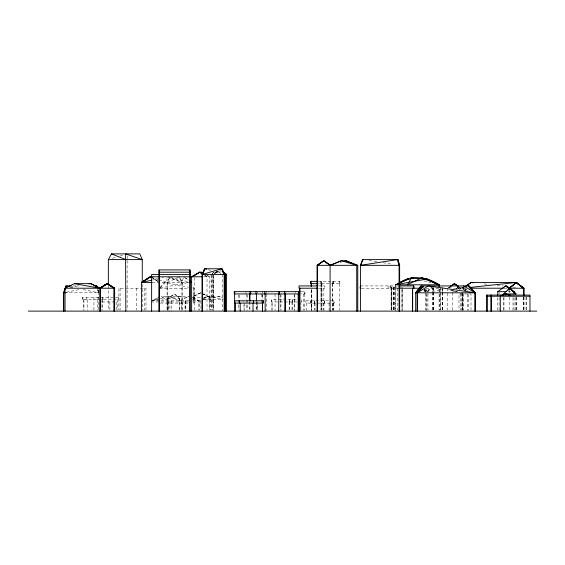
<?xml version="1.0" encoding="UTF-8"?>
<svg xmlns="http://www.w3.org/2000/svg" width="565" height="565" viewBox="0 0 565 565"><rect width="100%" height="100%" fill="white"/><g stroke="black" fill="none" stroke-linecap="round" stroke-linejoin="round"><path stroke-width="0.42" stroke-dasharray="2.83 2.12" d="M127.153 258.791L127.224 255.521M427.98 291.943L428.129 287.649M463.3 289.365L463.364 287.649M160.326 298.525L168.469 296.237L179.571 300.813L179.868 296.237L188.251 298.228M168.469 296.237L168.151 300.813L161.032 296.237L188.865 296.237M181.923 310.249L181.923 282.5L183.646 276.779L188.625 280.113M167.233 310.249L167.233 282.5L169.641 277.493M169.62 277.493L167.078 282.5L167.049 311.117M465.129 290.057L466.111 288.68M427.966 291.554L431.674 287.182M465.341 290.304L466.422 289.054M464.988 290.304L466.111 289.054M465.059 290.304L466.217 289.054M160.1 287.585L164.846 282.5L188.541 287.211M160.079 287.585L164.846 282.5M464.811 290.304L465.984 289.054M464.508 290.304L465.694 289.054M427.331 291.554L431.533 287.182M463.201 289.937L465.002 288.221L467.403 290.509M213.662 272.45L212.461 273.467L214.297 271.942M203.118 299.182L206.621 296.237L220.477 296.237L222.9 298.2M203.647 298.687L206.621 296.237L222.984 299.344M212.327 273.467L213.563 272.45M456.082 289.054L459.423 286.455M214.453 273.467L216.444 271.942M456.238 289.054L458.328 287.493M448.49 287.712L449.909 286.695M214.552 273.467L217.398 271.433M214.954 273.467L217.808 271.433M464.317 287.267L462.975 288.221L462.919 289.986M464.275 287.267L462.919 288.221L465.602 288.221M214.509 273.114L216.473 271.744M217.737 271.285L215.11 273.114L217.906 271.285M448.448 287.769L449.782 286.851M167.791 310.277L167.791 298.525L174.5 293.948L179.571 298.525L179.571 310.277M152.917 300.432L159.556 296.999L152.875 300.107M200.766 292.804L193.082 296.618L200.766 292.804L210.561 297.381L210.561 310.256M398.269 283.362L395.281 284.788L395.281 311.117M167.233 282.5L179.253 276.779L182.184 282.5L182.184 310.249M395.535 311.117L395.535 284.788L398.558 283.362M193.068 296.321L200.603 292.804M398.36 283.362L395.281 284.788L398.699 284.788M179.571 300.813L189.685 296.237M398.382 283.482L395.281 284.788L398.685 284.174M398.099 284.322L395.535 284.788L398.685 283.482M112.456 258.36L116.574 257.117M119.858 256.122L123.968 254.879M340.179 262.443L341.846 261.955M188.795 300.813L152.176 300.813L159.514 298.751M395.535 284.788L398.028 284.146M431.978 291.625L442.953 289.075M448.864 287.698L451.4 287.112M152.423 280.021L163.447 277.542M66.267 292.274L78.952 289.633M160.354 288.058L188.463 282.5M203.386 299.507L220.477 296.237M70.201 287.31L78.796 285.784M152.176 300.813L179.868 296.237M203.598 276.779L209.629 276.779L209.629 310.234M318.173 281.356L339.897 281.356L339.897 283.644L318.173 283.644M152.112 282.5L188.985 282.5M73.005 285.932L79.178 285.932M318.37 285.932L324.593 285.932L324.529 288.221M360.421 285.932L399.413 285.932M402.344 287.077L391.496 287.077L391.496 310.256M159.485 288.221L188.851 288.221M194.028 288.221L193.618 288.221L193.618 303.101L194.028 303.101L194.028 288.221L192.912 287.077M318.37 288.221L324.593 288.221M361.296 288.221L398.742 288.221M426.144 288.221L439.853 288.221M453.653 288.221L461.202 288.221L461.202 289.986M503.938 288.221L507.434 288.221M300.877 291.66L305.036 291.66L305.036 293.948L299.118 293.948M452.742 291.66L457.897 291.66M507.9 291.66L511.41 291.66M64.615 292.804L98.953 292.804L97.957 289.746M192.439 297.381L202.884 297.381M203.654 297.381L210.561 297.381M167.791 298.525L179.571 298.525M203.315 299.669L223.006 299.669M297.409 301.957L271.723 301.957L271.723 299.669L297.232 299.669M192.736 300.813L202.27 300.813M305.905 300.813L334.24 300.813L334.24 303.101L305.905 303.101L305.955 300.813M101.947 301.957L114.985 301.957M151.138 301.957L188.795 301.957M192.799 301.957L201.408 301.957M160.361 303.101L188.851 303.101M484.078 283.905L489.29 284.47M497.101 285.318L503.175 285.975M512.723 287.006L517.067 287.472M369.129 260.564L376.968 261.786M383.07 262.739L391.785 264.102M450.376 290.29L457.205 291.632M70.314 286.836L72.878 287.38M83.14 289.548L98.536 292.804L98.536 310.241M170.263 277.563L188.209 281.709M451.379 290.248L457.311 291.625M192.439 299.224L199.141 300.813L199.141 310.256M423.955 280.925L430.756 282.641M208.308 269.717L210.766 270.437M215.689 271.864L220.611 273.298M150.975 277.048L158.221 279.505M159.026 279.774L167.078 282.5L166.845 276.779M167.636 277.076L181.923 282.5L179.253 276.779M206.628 275.367L209.629 276.779L207.454 275.529M171.576 277.542L181.923 282.5M192.835 297.762L199.141 300.813M192.75 297.762L198.88 300.813L198.88 310.256M202.129 293.567L209.792 297.381L209.792 310.256M202.27 293.567L209.792 297.381M204.791 275.402L207.023 276.779L207.023 310.234M204.876 275.402L207.023 276.779M158.009 281.547L152.345 277.733M459.091 286.851L461.202 288.221L459.175 286.851M158.278 281.547L152.501 277.733L158.08 281.547M184.974 277.733L188.3 280.113M219.799 270.416L221.212 271.433M459.077 287.204L460.475 288.221L460.475 289.986M461.845 286.978L466.097 290.099M461.414 286.978L465.369 290.099M218.514 271.433L220.979 273.467L218.563 271.433M461.69 286.978L465.461 290.099M457.608 287.182L459.889 289.683M457.544 287.182L459.705 289.683M424.266 289.683L425.855 291.554M425.374 289.683L426.921 291.554M424.018 290.057L425.071 291.427M424.308 289.365L425.869 291.427M424.117 290.057L425.12 291.427M423.708 290.057L424.654 291.427M424.59 289.365L425.982 291.427M425.459 288.68L427.119 291.427M97.851 289.746L98.917 292.804L97.936 289.746M97.639 289.746L98.536 292.804M526.206 297.112L526.206 310.241M526.05 297.112L526.05 310.241M524.009 297.028L524.009 310.234M523.691 297.028L523.691 310.234M523.529 297.028L523.529 310.234M516.643 297.112L516.657 310.241M516.078 297.381L516.078 310.256M515.93 297.381L515.93 310.256M514.044 297.578L514.044 310.27M512.999 297.578L512.999 310.27M509.235 289.986L509.185 293.503M509.185 297.028L509.235 310.234M503.994 297.381L503.994 310.256M503.351 297.381L503.351 310.256M499.114 292.501L499.114 294.196M499.114 297.578L499.114 310.27M497.772 297.578L497.772 310.27M471.005 310.256L471.005 293.948L458.999 293.948L458.999 310.256M468.216 294.196L468.216 310.27M467.347 294.196L467.347 310.27M463.173 293.673L463.173 310.241M462.919 293.503L462.975 310.234M462.735 292.804L462.742 310.241M462.142 293.673L462.142 310.241M461.202 293.503L461.202 310.234M460.475 293.503L460.475 310.234M452.742 292.501L452.742 310.27M447.777 288.221L447.784 310.234M442.791 288.793L442.791 291.37M442.791 292.232L442.791 310.256M442.43 288.793L442.43 291.37M442.43 292.232L442.43 310.256M442.31 287.077L442.31 291.37M442.31 292.232L442.31 310.256M440.665 287.077L440.735 310.256M440.509 288.793L440.432 310.256M439.259 289.174L439.259 310.234M439.069 289.174L439.069 310.234M433.263 287.938L433.263 291.37M433.263 292.232L433.263 310.256M433.143 287.077L433.143 291.37M433.143 292.232L433.143 310.256M433.023 287.938L433.023 291.37M433.023 292.232L433.023 310.256M432.79 287.077L432.79 291.37M432.79 292.232L432.79 310.256M427.952 293.673L427.952 310.241M426.907 293.673L426.907 310.241M426.13 293.673L426.13 310.241M425.607 292.804L425.607 310.241M402.344 289.654L402.344 310.256M402.111 287.938L402.111 310.256M401.87 289.654L401.863 310.256M397.612 288.221L397.612 310.234M394.144 287.077L394.144 310.256M394.031 287.077L394.031 310.256M393.812 287.077L393.812 310.256M393.692 287.077L393.692 310.256M391.842 288.221L391.842 310.234M391.736 287.077L391.736 310.256M391.616 287.077L391.616 310.256M391.1 288.221L391.1 310.234M390.832 285.932L390.832 288.221M390.062 285.932L390.062 288.221M388.084 285.932L388.084 288.221M339.798 281.356L339.798 283.644M339.247 283.644L339.283 310.256M333.88 300.813L333.88 303.101M333.71 303.101L333.71 310.312M333.265 281.356L333.265 283.644M333.244 303.101L333.244 310.312M332.983 281.356L332.983 283.644M332.933 281.356L332.912 283.644M332.771 283.644L332.771 310.256M332.46 283.644L332.46 310.256M329.105 303.101L329.07 310.312M324.331 300.813L324.331 303.101M324.225 300.813L324.225 303.101M323.922 303.101L323.922 310.312M323.865 288.221L323.858 310.312M321.972 283.644L321.958 310.256M321.732 283.644L321.768 310.256M321.231 281.356L321.195 283.644M321.146 281.356L321.104 310.256M320.998 283.644L320.998 310.256M320.602 281.356L320.659 283.644M314.98 303.101L314.98 310.312M314.846 303.101L314.846 310.312M314.43 300.813L314.43 303.101M314.345 300.813L314.345 303.101M311.555 303.101L311.555 310.312L311.527 289.654M311.329 289.654L311.329 310.256M311.244 289.654L311.244 310.256M310.927 300.813L310.927 303.101M310.34 300.813L310.34 303.101M306.371 303.101L306.371 310.312M304.556 293.948L304.556 310.256M304.394 291.66L304.394 293.948M303.765 293.948L303.765 310.256M300.891 301.957L300.891 310.284M295.128 291.66L295.128 293.186M294.81 294.803L294.81 310.256M294.633 293.948L294.633 310.256M292.592 299.669L292.592 301.957M292.465 299.669L292.465 301.957M292.19 301.957L292.19 310.284M292.02 301.957L292.02 310.284M289.838 299.669L289.838 301.957M289.534 299.669L289.534 301.957M289.464 301.957L289.464 310.284M289.153 301.957L289.153 310.284M280.974 293.948L280.974 310.256M280.508 294.803L280.508 310.256M275.063 293.948L275.063 310.256M271.758 299.669L271.758 301.957M266.772 291.66L266.772 293.186M266.454 293.948L266.454 310.256M262.4 293.948L262.4 299.097M262.301 291.66L262.301 293.186M262.266 294.803L262.28 299.097M261.757 293.948L261.757 299.097M261.757 299.959L261.757 302.529M257.704 304.704L257.711 310.312M257.562 291.66L257.562 293.186M257.054 301.675L257.061 310.256M256.906 301.675L256.906 310.256M256.538 301.675L256.538 310.256M249.949 301.675L249.949 310.256M249.575 301.675L249.575 310.256M247.668 294.803L247.668 299.097M247.668 299.959L247.668 310.256M246.623 293.948L246.623 299.097M246.623 299.959L246.623 310.256M245.937 291.66L245.937 293.186M244.137 303.101L244.137 310.312M243.995 304.704L243.995 310.312M243.091 300.813L243.091 302.339M239.518 294.803L239.518 299.097M238.55 294.803L238.55 299.097M238.55 299.959L238.55 310.256M222.215 274.491L222.215 310.241M213.528 275.36L213.528 310.241M212.546 274.491L212.546 310.241M211.261 275.36L211.261 310.241M211.091 274.491L211.091 310.241M200.971 300.813L200.971 311.117M194.24 277.655L194.24 310.234M185.836 300.813L185.836 311.117M185.313 300.813L185.313 311.117M185.052 300.813L185.052 311.117M181.662 300.813L181.662 311.117M179.324 310.277L179.324 298.525L174.5 293.948L168.151 298.525L168.095 311.117M171.746 300.813L171.746 311.117M169.917 300.813L169.917 311.117M168.617 300.813L168.617 311.117M167.572 300.813L167.572 310.284M145.982 310.234L145.982 288.221L118.904 288.221L118.904 310.234M144.739 288.221L144.739 310.234M142.79 284.237L142.79 310.249M136.44 288.221L136.44 310.234M127.132 260.479L127.132 310.241M120.105 288.221L120.105 310.234M117.351 299.669L117.351 310.234M116.644 301.957L116.644 310.284M109.892 301.957L109.892 310.284M108.346 285.798L108.346 310.284M102.95 297.381L102.95 299.669M102.456 299.669L102.456 310.234M102.272 297.381L102.272 299.669M101.947 299.669L101.947 310.284M97.929 297.381L97.929 299.669M97.738 299.669L97.738 310.234M93.952 297.381L93.91 310.234M87.632 299.669L87.632 310.234M86.17 297.381L86.17 299.669M83.924 299.669L83.924 310.234M83.825 299.669L83.825 310.234M82.554 297.381L82.554 299.669M465.835 289.054L464.705 290.304L465.885 289.054M118.29 297.381L82.356 297.381L82.356 299.669L118.29 299.669L118.29 297.381M301.413 299.669L301.336 301.957L301.413 299.669M462.452 310.241L462.452 293.673L462.396 310.241M272.026 310.284L272.026 301.957L271.977 310.284M213.132 310.241L213.132 275.36L213.125 310.241"/><path stroke-width="0.85" d="M360.527 311.117L360.527 265.331L362.483 259.61L398.05 259.61L399.632 265.331L399.632 311.117M63.64 311.117L63.64 292.804L66.034 285.932L71.289 285.932M202.821 273.672L204.544 268.763L222.151 268.763L224.708 274.491L224.708 311.117M202.849 273.771L205.024 268.763L206.67 269.244M399.632 265.331L360.527 265.331L363.027 259.61M204.544 268.763L202.016 274.491L202.016 311.117M108.346 284.922L108.346 259.61L111.432 253.883L139.774 253.883L142.267 259.61L142.267 282.309M417.076 311.117L417.104 292.804L421.709 285.932L415.692 292.804L415.692 311.117M475.44 311.117L475.44 292.804L415.692 292.804L420.854 285.932L422.274 285.932L423.305 287.182M417.104 292.804L422.274 285.932M415.692 292.804L421.102 285.932M417.521 292.804L423.792 285.932L468.067 285.932L475.44 292.804L428.185 285.932L417.521 292.804L417.521 311.117M417.076 292.804L423.792 285.932M507.999 289.937L509.715 288.221L515.93 293.948L509.969 288.221L508.175 289.937M509.715 288.221L503.351 293.948L516.078 293.948L509.969 288.221M504.234 287.077L505.52 285.932L506.452 285.932L514.044 291.66L514.044 293.348M497.772 295.043L497.772 291.66L505.52 285.932L509.602 289.054M317.332 311.117L317.332 265.331L323.759 260.755L330.377 265.331L323.759 260.755L317.149 265.331L317.149 311.117M450.623 286.187L454.451 283.644L458.498 286.391M317.332 265.331L323.759 260.755L330.094 265.331L330.094 311.117M465.666 286.314L471.055 282.5L516 282.5L524.009 288.221L524.009 295.269M149.563 277.733L150.919 276.779L149.478 277.655M465.631 286.314L471.055 282.5L473.661 282.783M450.446 286.391L454.451 283.644M148.037 278.538L141.547 282.5L150.17 276.779L190.271 276.779M150.17 276.779L141.398 282.5L141.398 311.117M65.039 311.117L65.039 288.221L74.326 283.644L99.998 288.221L107.35 283.644L114.624 288.221L114.624 311.117M100.309 288.221L107.35 283.644L100.012 288.221L99.998 311.117M74.326 283.644L90.838 283.644L100.012 288.221L107.138 283.644L114.624 288.221L65.039 288.221M89.122 283.948L90.838 283.644L99.998 288.221L107.244 283.644L114.624 288.221M99.998 288.221L107.244 283.644M141.547 282.5L150.615 276.779M192.149 276.779L199.6 272.196L201.641 272.196L203.096 273.029M192.849 276.363L199.869 272.196L202.87 273.608M191.627 311.117L191.627 276.779L199.6 272.196L202.567 274.032M399.017 283.001C411.228 274.668 427.415 276.928 439.259 284.788L439.259 286.547M400.069 282.641L407.612 279.068L411.567 277.923L427.105 279.068L421.681 277.923L407.245 284.788L411.567 277.923L399.158 283.157M399.9 282.641L407.612 279.068L412.047 277.923L413.75 278.347M409.689 278.905L412.047 277.923M330.094 265.331L341.352 260.755L345.999 260.755L357.772 265.331L357.772 311.117M501.932 295.22L505.95 293.948L510.146 295.22M501.847 295.22L505.95 293.948L509.891 295.22M221.671 268.763L202.016 274.491L224.708 274.491L221.671 268.763L224.192 274.491L224.192 311.117M331.867 264.851L330.207 265.331L341.352 260.755L356.727 265.331L356.727 311.117M344.339 261.235L345.999 260.755L356.727 265.331M420.445 278.347L422.104 277.923L424.555 278.905M151.575 280.212L141.398 282.5L151.971 282.5M399.54 284.018L426.801 279.068L439.259 284.788L398.784 284.788M425.403 279.378L427.105 279.068M360.527 265.331L397.322 259.61L399.067 265.331L399.067 311.117M469.925 287.472L516 282.5L523.529 288.221L523.529 295.269M108.346 259.61L142.267 259.61L125.6 253.883L125.826 311.117M317.149 265.331L357.772 265.331M159.083 311.117L159.083 269.908L190.172 269.908L190.172 272.196M159.083 272.196L190.221 272.196L190.271 311.117M190.271 274.491L151.632 274.491L151.632 311.117M191.627 276.779L202.743 276.779M407.245 279.068L407.612 279.068M317.664 281.356L310.708 281.356L310.708 283.644L317.346 283.644M189.868 282.5L191.627 282.5L190.299 281.547M94.779 285.932L96.7 285.932L97.201 287.458L96.7 285.932M317.537 285.932L299.019 285.932L299.019 288.221L317.537 288.221M398.826 285.932L413.898 285.932L413.898 288.221M468.646 285.932L475.292 292.804L475.292 311.117M398.742 288.221L419.802 288.221M469.995 288.221L503.344 288.221M524.009 288.221L509.185 288.221L516.445 282.5L523.691 288.221L523.691 295.269M300.086 291.66L234.249 291.66L234.249 293.948L299.118 293.948L299.118 291.66M497.772 291.66L506.233 291.66M512.999 291.66L514.044 291.66M63.64 292.804L65.385 292.804M486.522 296.237L529.97 296.237M202.531 299.669L202.461 311.117M28.25 311.117L536.75 311.117M69.453 286.66L66.034 285.932L63.732 292.804L63.732 311.117M189.918 282.105L191.627 282.5M436.703 284.146L439.259 284.788L432.719 282.175M439.069 284.788L421.681 277.923L426.801 279.068L439.069 284.788L439.069 286.547M111.432 253.883L125.826 259.61M463.427 285.932L475.44 292.804M199.869 272.196L202.016 273.573M458.392 286.391L454.168 283.644L457.678 286.187M223.133 272.196L226.558 274.491L226.558 311.117M190.052 281.066L191.471 282.02M113.876 311.117L113.876 288.221L107.039 283.644L100.16 288.221L100.16 311.117M107.138 283.644L113.876 288.221M222.596 271.744L226.558 274.491L225.456 274.491L224.037 273.467M223.479 272.655L226.113 274.491L223.267 272.45M224.136 273.467L225.456 274.491L225.456 311.117M506.452 285.932L509.722 288.793M468.067 285.932L475.292 292.804L468.929 285.932L473.802 291.554M96.523 285.932L97.053 287.458M398.05 259.61L399.067 265.331M529.97 311.117L529.97 295.092L486.522 295.092L486.522 311.117M500.315 295.092L500.315 311.117M491.218 295.092L491.218 311.117M491.084 295.092L491.084 311.117M487.376 295.092L487.376 311.117M474.932 292.804L474.932 311.117M413.672 285.932L413.672 288.221M412.648 288.221L412.648 311.117M412.577 288.221L412.577 311.117M399.413 285.932L399.413 288.221M311.513 283.644L311.527 286.222M311.329 283.644L311.329 286.222M311.244 283.644L311.244 286.222M310.87 281.356L310.87 283.644M310.708 281.356L310.708 283.644M299.824 288.221L299.824 311.117M299.718 288.221L299.718 311.117M298.779 291.66L298.779 293.948M298.546 293.948L298.546 311.117M298.179 293.948L298.179 311.117M285.247 293.948L285.247 311.117M284.979 293.948L284.979 311.117M284.802 291.66L284.802 293.948M284.562 291.66L284.562 293.948M279.237 291.66L279.237 293.948M279.11 291.66L279.11 293.948M278.771 293.948L278.714 311.117M265.147 293.948L265.147 311.117M264.78 291.66L264.738 293.948M263.043 300.813L263.043 303.101M256.538 293.948L256.538 300.813M256.016 291.66L256.016 293.948M253.48 300.813L253.48 303.101M252.993 303.101L252.993 311.117M250.669 291.66L250.669 293.948M250.076 291.66L250.076 293.948M249.949 293.948L249.949 300.813M249.575 293.948L249.575 300.813M240.174 303.101L240.196 311.117M239.609 300.813L239.567 303.101M235.527 303.101L235.527 311.117M234.701 291.66L234.701 293.948M234.623 293.948L234.623 311.117M202.531 274.491L202.531 311.117M189.791 269.908L189.692 311.117M159.224 274.491L159.224 311.117M159.125 269.908L159.175 274.491M516.445 282.5L509.235 288.221L516.382 282.5L523.529 288.221L516.445 282.5M360.421 285.932L360.244 288.221L360.421 285.932M263.184 300.813L234.814 300.813L234.814 303.101L263.184 303.101L263.184 300.813M262.499 311.117L262.499 303.101L262.435 311.117"/></g></svg>
